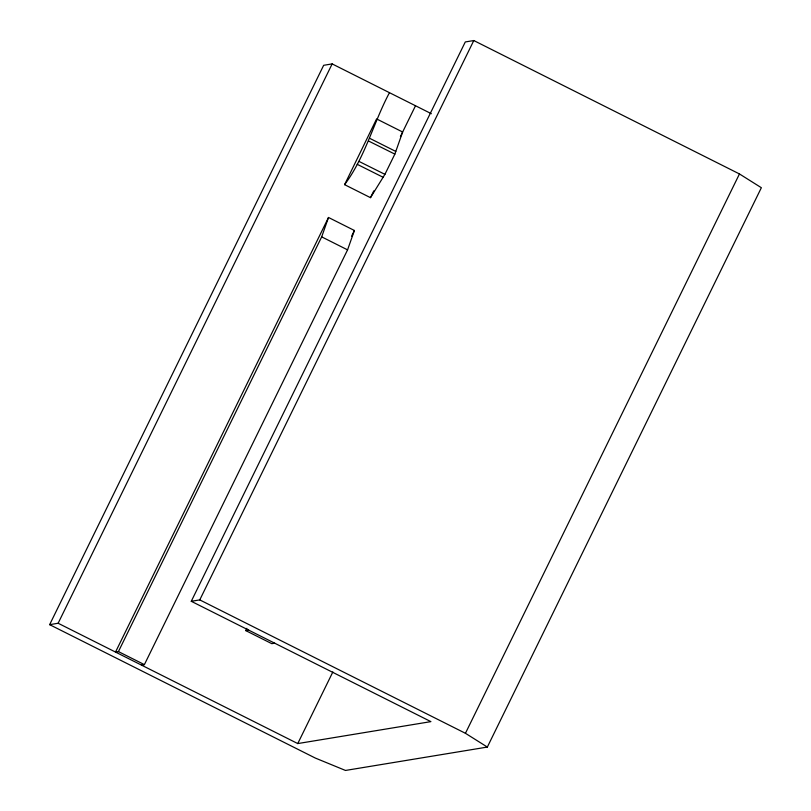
<?xml version="1.0" encoding="UTF-8"?>
<svg xmlns="http://www.w3.org/2000/svg" width="811" height="811" viewBox="0 0 811 811"><rect width="100%" height="100%" fill="white"/><g stroke="black" fill="none" stroke-linecap="round" stroke-linejoin="round"><path stroke-width="1.22" d="M344.594 184.655L376.598 118.933L402.641 132.011L394.856 154.12L384.921 174.345L370.485 197.661L344.594 184.655C365.355 156.888 373.374 122.877 389.462 92.677L332.165 63.907L323.66 65.306L49.643 624.652L315.307 758.052L345.496 770.45L487.34 747.063L761.357 187.716L739.46 173.949L473.796 40.55L465.291 41.949L191.274 601.296L430.894 721.628L297.759 743.575L58.139 623.253L49.643 624.652M328.506 217.48L115.517 652.064L118.426 651.588L321.683 236.863L328.506 217.48L354.407 230.486L347.564 249.869L144.388 664.625L141.489 665.101M58.139 623.253L332.165 63.907M351.619 236.173L354.407 230.486M370.485 197.661L373.81 190.869M400.431 136.542L415.506 105.754M191.274 601.296L199.77 599.897L473.796 40.55M274.696 643.194L271.797 643.67L245.743 630.593L246.858 628.322M297.759 743.575L332.855 671.954M487.34 747.063L465.443 733.296L739.46 173.949M245.743 630.593L248.653 630.117M368.853 141.165L394.856 154.12M359.009 161.409L384.921 174.345M357.215 164.319L383.106 177.274M389.462 92.677L431.361 113.712M369.816 138.387L395.798 151.434M321.683 236.863L347.564 249.869M199.77 599.897L465.443 733.296M118.426 651.588L144.388 664.625"/></g></svg>
